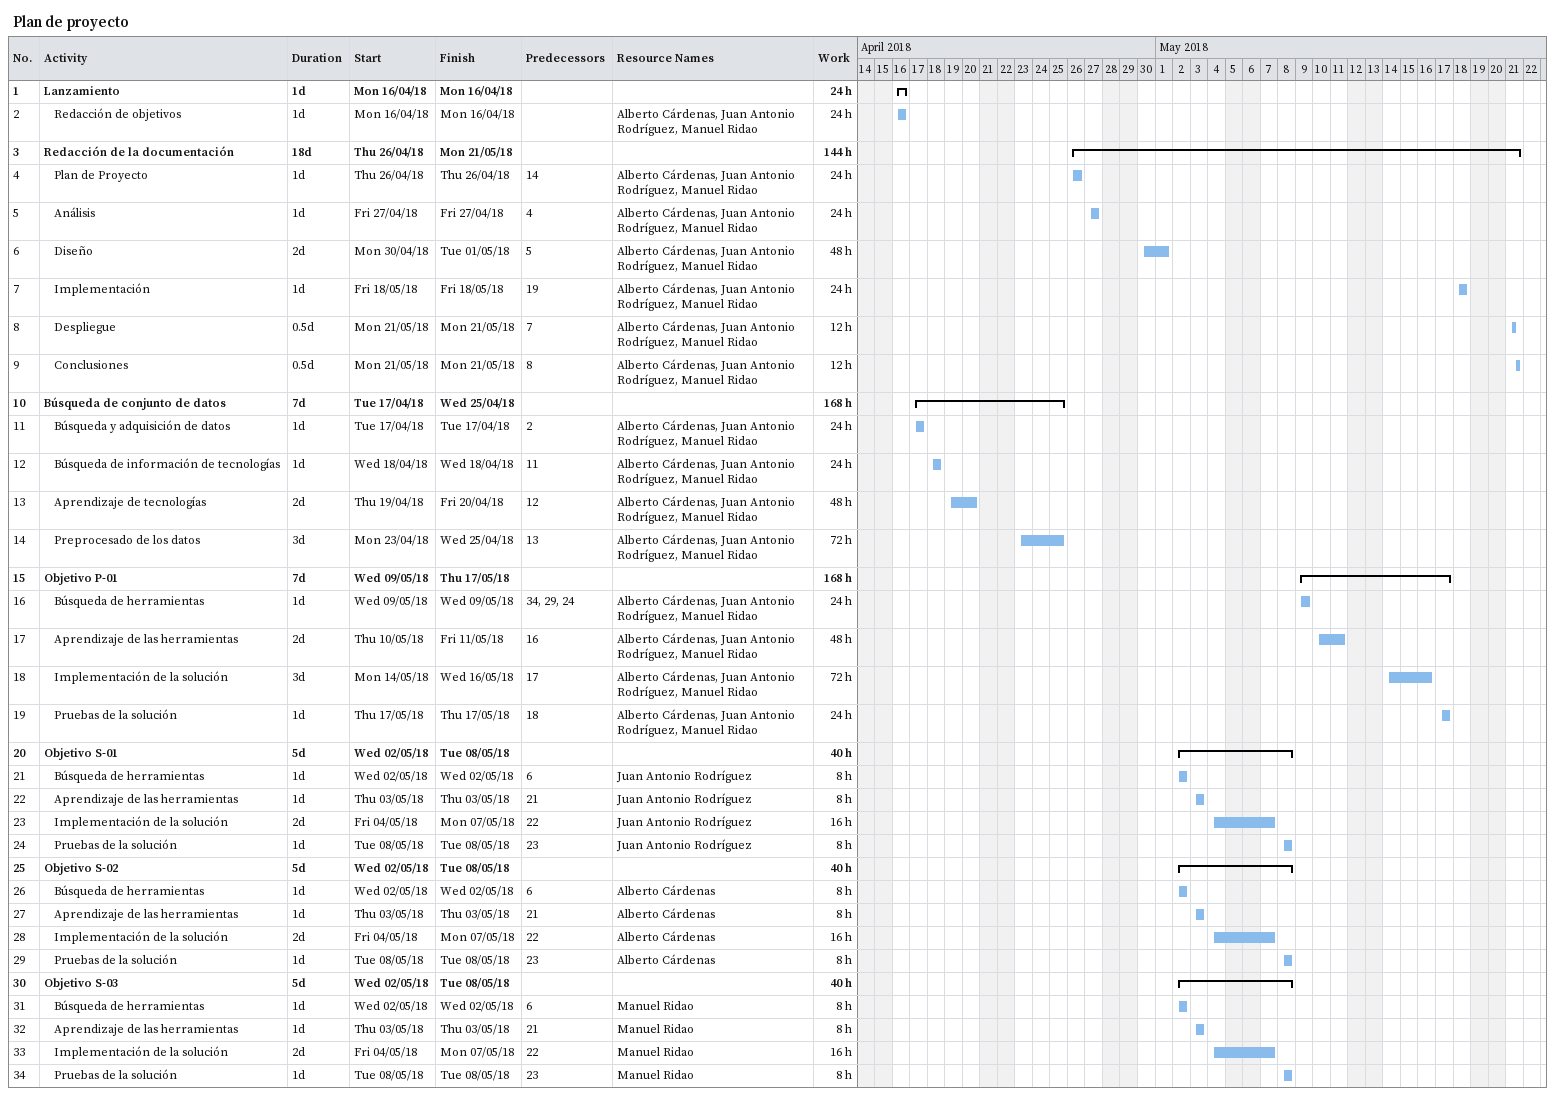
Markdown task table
Plan de proyecto

| ID | Level | Task | Duration | Start | Finish | Predecessors | Resources | Work (h) |
|---|---|---|---|---|---|---|---|---|
| 1 | 1 | **Lanzamiento** | 1d | 2018-04-16 | 2018-04-16 |  |  | 24 |
| 2 | 2 | Redacción de objetivos | 1d | 2018-04-16 | 2018-04-16 |  | Alberto Cárdenas, Juan Antonio Rodríguez, Manuel Ridao | 24 |
| 3 | 1 | **Redacción de la documentación** | 18d | 2018-04-26 | 2018-05-21 |  |  | 144 |
| 4 | 2 | Plan de Proyecto | 1d | 2018-04-26 | 2018-04-26 | 14 | Alberto Cárdenas, Juan Antonio Rodríguez, Manuel Ridao | 24 |
| 5 | 2 | Análisis | 1d | 2018-04-27 | 2018-04-27 | 4 | Alberto Cárdenas, Juan Antonio Rodríguez, Manuel Ridao | 24 |
| 6 | 2 | Diseño | 2d | 2018-04-30 | 2018-05-01 | 5 | Alberto Cárdenas, Juan Antonio Rodríguez, Manuel Ridao | 48 |
| 7 | 2 | Implementación | 1d | 2018-05-18 | 2018-05-18 | 19 | Alberto Cárdenas, Juan Antonio Rodríguez, Manuel Ridao | 24 |
| 8 | 2 | Despliegue | 0.5d | 2018-05-21 | 2018-05-21 | 7 | Alberto Cárdenas, Juan Antonio Rodríguez, Manuel Ridao | 12 |
| 9 | 2 | Conclusiones | 0.5d | 2018-05-21 | 2018-05-21 | 8 | Alberto Cárdenas, Juan Antonio Rodríguez, Manuel Ridao | 12 |
| 10 | 1 | **Búsqueda de conjunto de datos** | 7d | 2018-04-17 | 2018-04-25 |  |  | 168 |
| 11 | 2 | Búsqueda y adquisición de datos | 1d | 2018-04-17 | 2018-04-17 | 2 | Alberto Cárdenas, Juan Antonio Rodríguez, Manuel Ridao | 24 |
| 12 | 2 | Búsqueda de información de tecnologías | 1d | 2018-04-18 | 2018-04-18 | 11 | Alberto Cárdenas, Juan Antonio Rodríguez, Manuel Ridao | 24 |
| 13 | 2 | Aprendizaje de tecnologías | 2d | 2018-04-19 | 2018-04-20 | 12 | Alberto Cárdenas, Juan Antonio Rodríguez, Manuel Ridao | 48 |
| 14 | 2 | Preprocesado de los datos | 3d | 2018-04-23 | 2018-04-25 | 13 | Alberto Cárdenas, Juan Antonio Rodríguez, Manuel Ridao | 72 |
| 15 | 1 | **Objetivo P-01** | 7d | 2018-05-09 | 2018-05-17 |  |  | 168 |
| 16 | 2 | Búsqueda de herramientas | 1d | 2018-05-09 | 2018-05-09 | 34, 29, 24 | Alberto Cárdenas, Juan Antonio Rodríguez, Manuel Ridao | 24 |
| 17 | 2 | Aprendizaje de las herramientas | 2d | 2018-05-10 | 2018-05-11 | 16 | Alberto Cárdenas, Juan Antonio Rodríguez, Manuel Ridao | 48 |
| 18 | 2 | Implementación de la solución | 3d | 2018-05-14 | 2018-05-16 | 17 | Alberto Cárdenas, Juan Antonio Rodríguez, Manuel Ridao | 72 |
| 19 | 2 | Pruebas de la solución | 1d | 2018-05-17 | 2018-05-17 | 18 | Alberto Cárdenas, Juan Antonio Rodríguez, Manuel Ridao | 24 |
| 20 | 1 | **Objetivo S-01** | 5d | 2018-05-02 | 2018-05-08 |  |  | 40 |
| 21 | 2 | Búsqueda de herramientas | 1d | 2018-05-02 | 2018-05-02 | 6 | Juan Antonio Rodríguez | 8 |
| 22 | 2 | Aprendizaje de las herramientas | 1d | 2018-05-03 | 2018-05-03 | 21 | Juan Antonio Rodríguez | 8 |
| 23 | 2 | Implementación de la solución | 2d | 2018-05-04 | 2018-05-07 | 22 | Juan Antonio Rodríguez | 16 |
| 24 | 2 | Pruebas de la solución | 1d | 2018-05-08 | 2018-05-08 | 23 | Juan Antonio Rodríguez | 8 |
| 25 | 1 | **Objetivo S-02** | 5d | 2018-05-02 | 2018-05-08 |  |  | 40 |
| 26 | 2 | Búsqueda de herramientas | 1d | 2018-05-02 | 2018-05-02 | 6 | Alberto Cárdenas | 8 |
| 27 | 2 | Aprendizaje de las herramientas | 1d | 2018-05-03 | 2018-05-03 | 21 | Alberto Cárdenas | 8 |
| 28 | 2 | Implementación de la solución | 2d | 2018-05-04 | 2018-05-07 | 22 | Alberto Cárdenas | 16 |
| 29 | 2 | Pruebas de la solución | 1d | 2018-05-08 | 2018-05-08 | 23 | Alberto Cárdenas | 8 |
| 30 | 1 | **Objetivo S-03** | 5d | 2018-05-02 | 2018-05-08 |  |  | 40 |
| 31 | 2 | Búsqueda de herramientas | 1d | 2018-05-02 | 2018-05-02 | 6 | Manuel Ridao | 8 |
| 32 | 2 | Aprendizaje de las herramientas | 1d | 2018-05-03 | 2018-05-03 | 21 | Manuel Ridao | 8 |
| 33 | 2 | Implementación de la solución | 2d | 2018-05-04 | 2018-05-07 | 22 | Manuel Ridao | 16 |
| 34 | 2 | Pruebas de la solución | 1d | 2018-05-08 | 2018-05-08 | 23 | Manuel Ridao | 8 |
